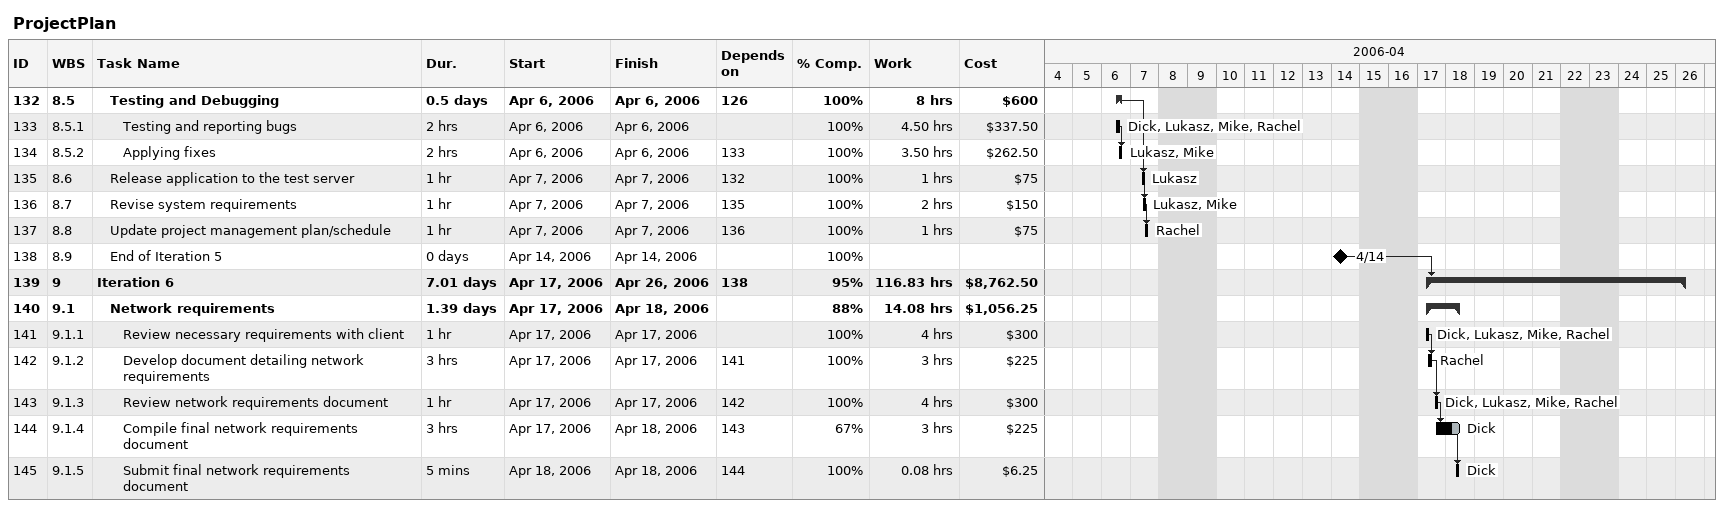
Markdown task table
ProjectPlan

| ID | WBS | Task | Duration | Start | Finish | Predecessors | Resources | % complete | Work (h) | Cost ($) |
|---|---|---|---|---|---|---|---|---|---|---|
| 132 | 8.5 | **Testing and Debugging** | 0.5d | 2006-04-06 | 2006-04-06 | 126 |  | 100 | 8 | 600 |
| 133 | 8.5.1 | Testing and reporting bugs | 2h | 2006-04-06 | 2006-04-06 |  | Dick, Lukasz, Mike, Rachel | 100 | 4.50 | 337.50 |
| 134 | 8.5.2 | Applying fixes | 2h | 2006-04-06 | 2006-04-06 | 133 | Lukasz, Mike | 100 | 3.50 | 262.50 |
| 135 | 8.6 | Release application to the test server | 1h | 2006-04-07 | 2006-04-07 | 132 | Lukasz | 100 | 1 | 75 |
| 136 | 8.7 | Revise system requirements | 1h | 2006-04-07 | 2006-04-07 | 135 | Lukasz, Mike | 100 | 2 | 150 |
| 137 | 8.8 | Update project management plan/schedule | 1h | 2006-04-07 | 2006-04-07 | 136 | Rachel | 100 | 1 | 75 |
| 138 | 8.9 | End of Iteration 5 | 0d | 2006-04-14 | 2006-04-14 |  |  | 100 |  |  |
| 139 | 9 | **Iteration 6** | 7.01d | 2006-04-17 | 2006-04-26 | 138 |  | 95 | 116.83 | 8762.50 |
| 140 | 9.1 | **Network requirements** | 1.39d | 2006-04-17 | 2006-04-18 |  |  | 88 | 14.08 | 1056.25 |
| 141 | 9.1.1 | Review necessary requirements with client | 1h | 2006-04-17 | 2006-04-17 |  | Dick, Lukasz, Mike, Rachel | 100 | 4 | 300 |
| 142 | 9.1.2 | Develop document detailing network requirements | 3h | 2006-04-17 | 2006-04-17 | 141 | Rachel | 100 | 3 | 225 |
| 143 | 9.1.3 | Review network requirements document | 1h | 2006-04-17 | 2006-04-17 | 142 | Dick, Lukasz, Mike, Rachel | 100 | 4 | 300 |
| 144 | 9.1.4 | Compile final network requirements document | 3h | 2006-04-17 | 2006-04-18 | 143 | Dick | 67 | 3 | 225 |
| 145 | 9.1.5 | Submit final network requirements document | 5min | 2006-04-18 | 2006-04-18 | 144 | Dick | 100 | 0.08 | 6.25 |
